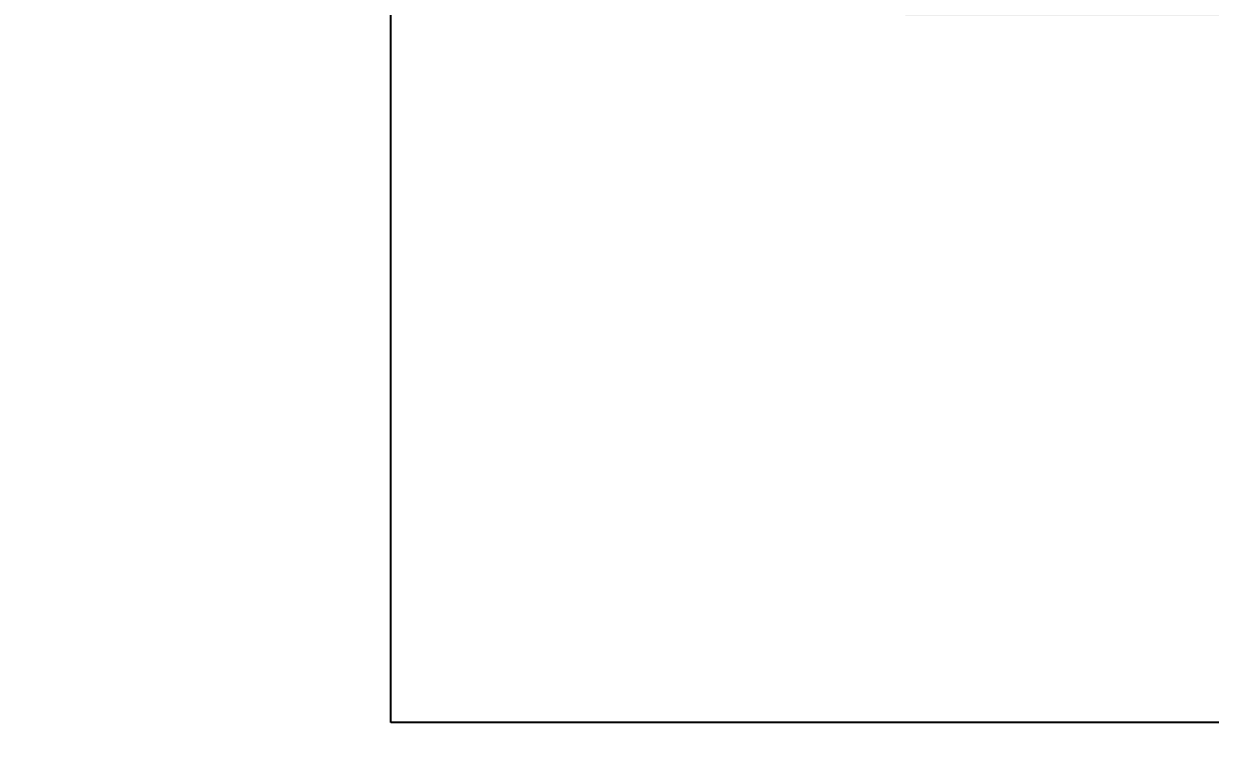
# Model space of a CAD drawing. Header units: millimetres. Extents: x -176651 to 424033, y -469666 to 486614.
# Drawn here: x 259892 to 261439, y 58918 to 59847 of the extents above; entities that cross this region are included whole.
import ezdxf
from ezdxf import colors
from ezdxf.entities.mleader import LeaderData, LeaderLine
from ezdxf.math import Vec2, Vec3

# ---------------------------------------------------------------- set-up
doc = ezdxf.new("R2010")
doc.units = ezdxf.units.MM
doc.linetypes.add('1625_East Villa$0$DASHED', pattern=[0.75, 0.5, -0.25])
for name, color, linetype in [('1625_East Villa$0$ad-Elevation 10', 8, 'Continuous'), ('1625_East Villa$0$ad-Furniture', 8, 'Continuous'), ('Site Levels$0$ad-Lvl-Entance road', 4, 'Continuous'), ('Site Levels$0$ad-Lvl-Plinth', 30, 'Continuous')]:
    doc.layers.add(name, color=color, linetype=linetype)
doc.layers.add('1625_East Villa$0$ad-Landscape', color=8, linetype='Continuous', lineweight=35)
doc.styles.add('Site Levels$0$Sections_The woods Site plan_Entrances$0$Standard', font='arial.ttf')
doc.styles.add('Site Levels$0$Standard', font='arial.ttf')

# ---------------------------------------------------------------- blocks, each defined once
blk = doc.blocks.new('1625_East Villa$0$bamboo')
at = {"layer": '1625_East Villa$0$ad-Landscape', "color": 76}
for p, q in [((-57.1, 6), (-247.1, -49.8)), ((-12.4, -16.3), (-113, -440.5)), ((77, -94.4), (121.7, -172.6)), ((-470.6, -139.1), (-761.2, -217.2))]:
    blk.add_line(p, q, dxfattribs=at)
at = {"layer": '1625_East Villa$0$ad-Landscape', "color": 62}
blk.add_line((-124.2, -652.6), (-157.7, -842.3), dxfattribs=at)
for points in [[(-1357.1, -48), (-1406.5, 99.6), (-1382.9, -69.3), (-1357.1, -48)], [(-1212, 35.1), (-1192.2, -6.5), (-1301.2, -67.4), (-1204.9, 26.4)], [(-979.9, 48.7), (-960.1, 7.1), (-1069.1, -53.8), (-972.8, 40.1)], [(-1341.4, -49.5), (-1199.5, 24), (-1312.9, -84), (-1334.3, -58.1)], [(-1166.4, 14.8), (-1176.9, -95.3), (-1136.4, -4), (-1159.3, 6.1)], [(-934.3, 28.4), (-944.8, -81.7), (-904.3, 9.6), (-927.2, 19.8)], [(-875.9, -24.9), (-881.9, -87.8), (-864.7, -73.6), (-868.8, -33.5)], [(-718.6, -144.5), (-752.5, -173.6), (-772, -13.7), (-725.8, -136)], [(-1381.4, -53.6), (-1353, -88.1), (-1513.2, -104.3), (-1390.1, -60.7)], [(-1108, -38.5), (-1114, -101.4), (-1096.8, -87.2), (-1100.9, -47.1)], [(-780.4, -124), (-821.5, -144.7), (-884.6, -37), (-788.8, -131.3)], [(-556.7, -87.7), (-536.9, -129.3), (-645.8, -190.1), (-549.6, -96.3)], [(-1403.2, -114.9), (-1383.3, -156.5), (-1492.3, -217.4), (-1396.1, -123.6)], [(-1293.1, -125.6), (-1214.5, -133.2), (-1303.2, -148.4), (-1301.7, -132.7)], [(-1143.7, -283.2), (-1143, -123.3), (-1099.9, -274), (-1132.7, -280.9)], [(-712.5, -168.7), (-565.9, -116.3), (-734.3, -143.3), (-712.5, -168.7)], [(-1357.5, -135.2), (-1368, -245.3), (-1327.6, -154), (-1350.4, -143.9)], [(-799.7, -170.1), (-910, -161.8), (-817.9, -200.4), (-808.2, -177.3)], [(-1299.1, -188.5), (-1305.1, -251.4), (-1287.9, -237.2), (-1292, -197.1)], [(-713.7, -184.4), (-637.3, -324.8), (-747.6, -213.6), (-722.2, -191.7)], [(-1053.9, -275.7), (-1010.7, -209.6), (-1038.4, -295.3), (-1051.6, -286.6)], [(-851.8, -229.5), (-914.8, -224.8), (-900.2, -241.7), (-860.3, -236.8)], [(-788.8, -234.2), (-794.8, -313), (-811.8, -224.6), (-796, -225.8)], [(-1152.3, -296.4), (-1306, -271.7), (-1145.4, -329.2), (-1152.3, -296.4)], [(-841.4, -403.5), (-875.3, -432.7), (-894.8, -272.8), (-848.7, -395.1)], [(-1158.7, -320.6), (-1114.9, -311.4), (-1174.8, -460.8), (-1156.4, -331.5)], [(-1075.2, -337.2), (-982.6, -397.6), (-1044.7, -319.4), (-1064.3, -334.9)], [(-903.2, -383.1), (-944.4, -403.7), (-1007.5, -296), (-911.7, -390.3)], [(-1000.9, -310.2), (-948, -344.7), (-952.6, -322.9), (-990, -307.9)], [(-1114.4, -368.3), (-1068.3, -370), (-1064.9, -494.8), (-1103.4, -366)], [(-835.4, -427.8), (-688.8, -375.4), (-857.2, -402.4), (-835.4, -427.8)], [(-922.6, -429.1), (-1032.9, -420.9), (-940.7, -459.5), (-931.1, -436.4)], [(-836.6, -443.5), (-760.1, -583.9), (-870.5, -472.6), (-845, -450.8)], [(-1179.6, -607.1), (-1229, -459.4), (-1205.5, -628.4), (-1179.6, -607.1)], [(-974.6, -488.6), (-1037.7, -483.9), (-1023.1, -500.8), (-983.1, -495.9)], [(-911.6, -493.3), (-917.6, -572.1), (-934.7, -483.7), (-918.9, -484.8)], [(-1163.9, -608.6), (-1022, -535), (-1135.5, -643.1), (-1156.8, -617.2)], [(-425.4, -669.4), (-466.6, -690.1), (-529.7, -582.4), (-433.9, -676.7)], [(-119.8, -578.6), (-100, -620.2), (-209, -681), (-112.7, -587.2)], [(-1204, -612.6), (-1175.5, -647.1), (-1335.8, -663.4), (-1212.6, -619.7)], [(-1084.1, -757), (-1133.4, -609.4), (-1109.9, -778.4), (-1084.1, -757)], [(-827.8, -744.4), (-861.7, -773.6), (-881.2, -613.7), (-835.1, -736)], [(-527.4, -744.4), (-561.3, -773.6), (-580.8, -613.7), (-534.7, -736)], [(-74.2, -598.9), (-84.7, -708.9), (-44.2, -617.6), (-67, -607.5)], [(8.2, -743.4), (-41.2, -595.8), (-17.7, -764.7), (8.2, -743.4)], [(-9.8, -589.2), (68.8, -596.8), (-19.9, -612), (-18.4, -596.3)], [(-889.6, -724), (-930.8, -744.6), (-993.8, -636.9), (-898.1, -731.2)], [(-589.2, -724), (-630.4, -744.6), (-693.5, -636.9), (-597.7, -731.2)], [(-15.8, -652.1), (-21.8, -715), (-4.6, -700.8), (-8.7, -660.7)], [(-1225.7, -674), (-1205.9, -715.6), (-1314.8, -776.5), (-1218.6, -682.6)], [(-1115.6, -684.7), (-1037, -692.3), (-1125.7, -707.5), (-1124.2, -691.8)], [(-1068.3, -758.6), (-926.4, -685), (-1039.9, -793.1), (-1061.2, -767.2)], [(-357.5, -714.1), (-210.9, -661.7), (-379.3, -688.7), (-357.5, -714.1)], [(23.9, -744.9), (165.8, -671.4), (52.3, -779.4), (31, -753.6)], [(-1180, -694.3), (-1190.5, -804.4), (-1150.1, -713.1), (-1172.9, -702.9)], [(-821.7, -768.6), (-675.1, -716.3), (-843.5, -743.3), (-821.7, -768.6)], [(-444.7, -715.5), (-555, -707.2), (-462.9, -745.8), (-453.2, -722.8)], [(-521.3, -768.6), (-374.8, -716.3), (-543.2, -743.3), (-521.3, -768.6)], [(284.5, -805.8), (243.4, -826.4), (180.3, -718.7), (276.1, -813.1)], [(333.5, -715.5), (223.2, -707.2), (315.3, -745.8), (325, -722.8)], [(-1121.6, -747.6), (-1127.7, -810.5), (-1110.4, -796.3), (-1114.5, -756.2)], [(-358.7, -729.9), (-282.3, -870.2), (-392.6, -759), (-367.2, -737.1)], [(-16.2, -749), (12.3, -783.5), (-148, -799.7), (-24.8, -756.1)], [(-1108.4, -762.6), (-1079.9, -797.1), (-1240.2, -813.4), (-1117, -769.7)], [(-908.9, -770), (-1019.2, -761.8), (-927.1, -800.3), (-917.4, -777.3)], [(-822.9, -784.4), (-746.5, -924.8), (-856.8, -813.5), (-831.4, -791.7)], [(-608.6, -770), (-718.8, -761.8), (-626.7, -800.3), (-617.1, -777.3)], [(-513.8, -908.1), (-547.7, -937.2), (-567.2, -777.3), (-521, -899.6)], [(-496.8, -774.9), (-559.8, -770.2), (-545.3, -787.1), (-505.3, -782.2)], [(-522.5, -784.4), (-446.1, -924.8), (-556.4, -813.5), (-531, -791.7)], [(-433.8, -779.7), (-439.8, -858.4), (-456.8, -770), (-441.1, -771.2)], [(281.4, -774.9), (218.4, -770.2), (232.9, -787.1), (272.9, -782.2)], [(-575.6, -887.6), (-616.8, -908.3), (-679.8, -800.6), (-584, -894.9)], [(-37.9, -810.4), (-18.1, -852), (-127, -912.8), (-30.8, -819)], [(-1130.1, -824), (-1110.3, -865.6), (-1219.3, -926.5), (-1123, -832.6)], [(-1084.5, -844.3), (-1095, -954.4), (-1054.5, -863.1), (-1077.3, -852.9)], [(-1020.1, -834.7), (-941.4, -842.3), (-1030.2, -857.5), (-1028.7, -841.8)], [(-961, -829.5), (-1024, -824.8), (-1009.5, -841.7), (-969.5, -836.8)], [(-898, -834.2), (-904, -913), (-921, -824.6), (-905.3, -825.7)], [(-865.6, -975.2), (-915, -827.6), (-891.5, -996.5), (-865.6, -975.2)], [(-660.6, -829.5), (-723.6, -824.8), (-709.1, -841.7), (-669.1, -836.8)], [(-597.6, -834.2), (-603.6, -913), (-620.7, -824.6), (-604.9, -825.7)], [(7.8, -830.7), (-2.8, -940.7), (37.7, -849.4), (14.9, -839.3)], [(72.2, -821), (150.8, -828.6), (62, -843.8), (63.5, -828.1)], [(265.2, -851.8), (154.9, -843.6), (247, -882.2), (256.7, -859.1)], [(-507.7, -932.3), (-361.1, -879.9), (-529.5, -906.9), (-507.7, -932.3)], [(-227.1, -1003.5), (-261, -1032.7), (-280.5, -872.8), (-234.3, -995)], [(209.8, -1003.5), (175.9, -1032.7), (156.4, -872.8), (202.6, -995)], [(-1026.1, -897.6), (-1032.1, -960.5), (-1014.9, -946.3), (-1019, -906.2)], [(-849.9, -976.7), (-708, -903.2), (-821.4, -1011.2), (-842.8, -985.4)], [(-554.7, -1044.4), (-588.6, -1073.6), (-608.1, -913.7), (-562, -1036)], [(-288.9, -983), (-330, -1003.7), (-393.1, -896), (-297.3, -990.3)], [(148, -983), (106.8, -1003.7), (43.8, -896), (139.5, -990.3)], [(66.1, -883.9), (60.1, -946.8), (77.4, -932.6), (73.3, -892.5)], [(213.1, -911.3), (150.1, -906.6), (164.7, -923.5), (204.7, -918.6)], [(-616.5, -1023.9), (-657.7, -1044.6), (-720.8, -936.9), (-625, -1031.2)], [(-594.9, -933.7), (-705.2, -925.4), (-613.1, -964), (-603.4, -940.9)], [(-508.9, -948), (-432.5, -1088.4), (-542.8, -977.2), (-517.4, -955.3)], [(-302.5, -1064.9), (-343.7, -1085.5), (-406.8, -977.8), (-311, -1072.1)], [(-240.7, -1085.3), (-274.6, -1114.5), (-294.1, -954.6), (-248, -1076.9)], [(-221, -1027.7), (-74.4, -975.4), (-242.8, -1002.3), (-221, -1027.7)], [(-60.1, -1097.9), (-109.5, -950.3), (-85.9, -1119.2), (-60.1, -1097.9)], [(215.9, -1027.7), (362.5, -975.4), (194.1, -1002.3), (215.9, -1027.7)], [(-889.9, -980.8), (-861.5, -1015.3), (-1021.7, -1031.5), (-898.6, -987.9)], [(-647, -993.1), (-710, -988.4), (-695.4, -1005.3), (-655.5, -1000.4)], [(-584, -997.8), (-590, -1076.6), (-607, -988.2), (-591.3, -989.4)], [(-911.7, -1042.2), (-891.9, -1083.8), (-1000.8, -1144.6), (-904.6, -1050.8)], [(-548.6, -1068.6), (-402.1, -1016.3), (-570.5, -1043.2), (-548.6, -1068.6)], [(-308.2, -1029.1), (-418.5, -1020.8), (-326.4, -1059.4), (-316.7, -1036.4)], [(-222.2, -1043.5), (-145.8, -1183.9), (-256.1, -1072.6), (-230.7, -1050.8)], [(-44.4, -1099.5), (97.5, -1025.9), (-15.9, -1134), (-37.3, -1108.1)], [(128.7, -1029.1), (18.4, -1020.8), (110.5, -1059.4), (120.2, -1036.4)], [(214.7, -1043.5), (291.1, -1183.9), (180.8, -1072.6), (206.2, -1050.8)], [(-866, -1062.5), (-876.5, -1172.5), (-836.1, -1081.2), (-858.9, -1071.1)], [(-801.6, -1052.8), (-723, -1060.4), (-811.7, -1075.7), (-810.2, -1059.9)], [(-635.9, -1070), (-746.1, -1061.7), (-654, -1100.3), (-644.4, -1077.3)], [(-234.6, -1109.5), (-88.1, -1057.2), (-256.5, -1084.1), (-234.6, -1109.5)], [(-549.8, -1084.4), (-473.4, -1224.8), (-583.8, -1113.5), (-558.3, -1091.7)], [(-321.9, -1110.9), (-432.1, -1102.7), (-340, -1141.2), (-330.3, -1118.2)], [(-360.3, -1088.6), (-423.3, -1083.8), (-408.7, -1100.8), (-368.8, -1095.8)], [(-297.3, -1093.3), (-303.3, -1172), (-320.3, -1083.6), (-304.5, -1084.8)], [(-84.4, -1103.5), (-56, -1138), (-216.2, -1154.2), (-93.1, -1110.6)], [(76.6, -1088.6), (13.6, -1083.8), (28.1, -1100.8), (68.1, -1095.8)], [(144.7, -1234.3), (95.3, -1086.7), (118.8, -1255.6), (144.7, -1234.3)], [(139.6, -1093.3), (133.6, -1172), (116.6, -1083.6), (132.3, -1084.8)], [(-807.6, -1115.7), (-813.6, -1178.6), (-796.4, -1164.4), (-800.5, -1124.4)], [(-687.9, -1129.5), (-751, -1124.7), (-736.4, -1141.7), (-696.4, -1136.8)], [(-624.9, -1134.2), (-630.9, -1213), (-648, -1124.6), (-632.2, -1125.7)], [(-235.8, -1125.3), (-159.4, -1265.7), (-269.7, -1154.4), (-244.3, -1132.6)], [(-373.9, -1170.4), (-436.9, -1165.7), (-422.4, -1182.6), (-382.4, -1177.7)], [(-310.9, -1175.1), (-316.9, -1253.9), (-334, -1165.5), (-318.2, -1166.6)], [(-106.2, -1164.9), (-86.3, -1206.5), (-195.3, -1267.4), (-99.1, -1173.5)], [(3.9, -1175.6), (82.5, -1183.2), (-6.2, -1198.4), (-4.7, -1182.7)], [(160.4, -1235.8), (302.3, -1162.3), (188.8, -1270.3), (167.5, -1244.4)], [(-60.5, -1185.2), (-71, -1295.3), (-30.6, -1204), (-53.4, -1193.8)], [(352.4, -1199), (380.9, -1233.5), (220.7, -1249.7), (343.8, -1206.1)], [(120.3, -1239.9), (148.8, -1274.4), (-11.4, -1290.6), (111.7, -1247)], [(-2.1, -1238.5), (-8.1, -1301.4), (9.1, -1287.1), (5, -1247.1)], [(330.7, -1260.4), (350.5, -1301.9), (241.6, -1362.8), (337.8, -1269)], [(98.6, -1301.3), (118.4, -1342.9), (9.5, -1403.7), (105.7, -1309.9)], [(144.3, -1321.5), (133.8, -1431.6), (174.2, -1340.3), (151.4, -1330.2)], [(208.7, -1311.9), (287.3, -1319.5), (198.6, -1334.7), (200.1, -1319)], [(202.7, -1374.8), (196.7, -1437.7), (213.9, -1423.5), (209.8, -1383.4)]]:
    blk.add_lwpolyline(points, dxfattribs=at)
at = {"layer": '1625_East Villa$0$ad-Landscape', "color": 76}
for points in [[(-510.6, -20.7), (-560, 126.9), (-536.5, -42), (-510.6, -20.7)], [(-494.9, -22.2), (-353, 51.3), (-466.5, -56.7), (-487.8, -30.9)], [(257.2, -69.4), (216.1, -90.1), (153, 17.6), (248.8, -76.7)], [(-535, -26.3), (-506.5, -60.8), (-666.8, -77), (-543.6, -33.4)], [(-174.3, -160.5), (-173.7, -0.6), (-130.6, -151.3), (-163.4, -158.2)], [(-84.5, -153), (-41.3, -86.9), (-69, -172.5), (-82.2, -163.9)], [(-511, -108), (-521.6, -218), (-481.1, -126.7), (-503.9, -116.6)], [(-446.7, -98.3), (-368, -105.9), (-456.8, -121.2), (-455.3, -105.4)], [(237.9, -115.5), (127.6, -107.2), (219.7, -145.8), (229.4, -122.8)], [(-452.7, -161.2), (-458.7, -224.1), (-441.4, -209.9), (-445.5, -169.8)], [(-183, -173.7), (-336.7, -149), (-176.1, -206.5), (-183, -173.7)], [(-189.3, -197.8), (-145.6, -188.6), (-205.5, -338.1), (-187, -208.8)], [(-31.6, -187.5), (21.3, -222), (16.7, -200.1), (-20.7, -185.2)], [(185.8, -175), (122.8, -170.2), (137.4, -187.2), (177.4, -182.3)], [(298.2, -260.3), (257, -281), (193.9, -173.3), (289.7, -267.6)], [(248.8, -179.7), (242.8, -258.4), (225.8, -170), (241.6, -171.2)], [(-105.9, -214.5), (-13.2, -274.9), (-75.4, -196.7), (-94.9, -212.2)], [(52.5, -314.9), (11.3, -335.6), (-51.8, -227.9), (44, -322.2)], [(114.3, -335.4), (80.4, -364.5), (60.9, -204.6), (107, -326.9)], [(-363.6, -376.3), (-397.5, -405.4), (-417, -245.5), (-370.9, -367.8)], [(-196.6, -388.9), (-246, -241.3), (-222.5, -410.2), (-196.6, -388.9)], [(-145, -245.6), (-99, -247.3), (-95.6, -372), (-134.1, -243.3)], [(-425.4, -355.8), (-466.6, -376.5), (-529.7, -268.8), (-433.9, -363.1)], [(-180.9, -390.4), (-39, -316.9), (-152.5, -424.9), (-173.8, -399)], [(120.3, -359.6), (266.9, -307.2), (98.5, -334.2), (120.3, -359.6)], [(278.8, -306.4), (168.6, -298.1), (260.7, -336.7), (270.4, -313.7)], [(-357.5, -400.5), (-210.9, -348.1), (-379.3, -375.1), (-357.5, -400.5)], [(33.1, -361), (-77.2, -352.7), (14.9, -391.3), (24.6, -368.2)], [(-73.8, -511.6), (-123.1, -364), (-99.6, -532.9), (-73.8, -511.6)], [(119.1, -375.3), (195.6, -515.7), (85.2, -404.5), (110.7, -382.6)], [(226.8, -365.9), (163.8, -361.1), (178.3, -378.1), (218.3, -373.2)], [(-444.7, -401.9), (-555, -393.6), (-462.9, -432.2), (-453.2, -409.1)], [(-358.7, -416.2), (-282.3, -556.6), (-392.6, -445.4), (-367.2, -423.5)], [(-221, -394.5), (-192.5, -429), (-352.8, -445.2), (-229.6, -401.6)], [(-19, -420.4), (-82, -415.7), (-67.4, -432.6), (-27.4, -427.7)], [(44, -425.1), (38, -503.9), (21, -415.5), (36.8, -416.7)], [(-496.8, -461.3), (-559.8, -456.6), (-545.3, -473.5), (-505.3, -468.6)], [(-433.8, -466), (-439.8, -544.8), (-456.8, -456.4), (-441.1, -457.6)], [(-242.7, -455.8), (-222.9, -497.4), (-331.8, -558.3), (-235.6, -464.5)], [(-58, -513.1), (83.9, -439.6), (-29.6, -547.6), (-50.9, -521.7)], [(-197, -476.1), (-207.5, -586.2), (-167.1, -494.9), (-189.9, -484.8)], [(-132.6, -466.5), (-54, -474.1), (-142.8, -489.3), (-141.3, -473.6)], [(-98.1, -517.2), (-69.7, -551.7), (-229.9, -567.9), (-106.7, -524.3)], [(-138.6, -529.4), (-144.7, -592.3), (-127.4, -578.1), (-131.5, -538)], [(-363.6, -689.9), (-397.5, -719), (-417, -559.2), (-370.9, -681.4)]]:
    blk.add_lwpolyline(points, dxfattribs=at)
blk = doc.blocks.new('1625_East Villa$0$zw$DAD3')
at = {"transparency": 33554610}
h = blk.add_hatch(dxfattribs=at)
h.set_pattern_fill('DOTS', color=35, scale=20, angle=360)
h.set_pattern_definition([(360, (-800139.518, 271344.397), (15.875, 31.75), [0, -31.75])])
h.paths.add_polyline_path([(450, -2530), (2915, -2530), (2915, -450), (450, -450)])
at = {"layer": '1625_East Villa$0$ad-Elevation 10', "linetype": '1625_East Villa$0$DASHED'}
blk.add_lwpolyline([(0, -2980), (3365, -2980), (3365, 0), (0, 0)], close=True, dxfattribs=at)
for points in [[(1071.7, 0), (1071.7, -2980)], [(1171.7, 0), (1171.7, -2980)], [(0, -1936.7), (3365, -1936.7)], [(0, -2036.7), (3365, -2036.7)]]:
    blk.add_lwpolyline(points, dxfattribs=at)
at = {"layer": '1625_East Villa$0$ad-Elevation 10'}
blk.add_lwpolyline([(450, -2530), (2915, -2530), (2915, -450), (450, -450)], close=True, dxfattribs=at)
at = {"layer": '1625_East Villa$0$ad-Landscape', "linetype": 'Continuous', "xscale": 0.473259546584505, "yscale": 0.473259546584505, "zscale": 0.473259546584505, "rotation": 359.9999999999999}
blk.add_blockref('1625_East Villa$0$bamboo', (1292.6, -1624.9), dxfattribs=at)
blk = doc.blocks.new('1625_East Villa$0$zw$D46D')
at = {"layer": '1625_East Villa$0$ad-Furniture'}
blk.add_blockref('1625_East Villa$0$zw$DAD3', (3610, 8185), dxfattribs=at)
blk = doc.blocks.new('1625_East Villa')
at = {"layer": '1625_East Villa$0$ad-Furniture'}
blk.add_blockref('1625_East Villa$0$zw$D46D', (0, 0), dxfattribs=at)
blk = doc.blocks.new("All Plot's Villa Plans")
at = {"ltscale": 5}
blk.add_blockref('1625_East Villa', (256422.3, 53304.9), dxfattribs=at)
blk = doc.blocks.new('Site Levels$0$zw$63CD')
at = {"layer": 'Site Levels$0$ad-Lvl-Plinth', "insert": (269697, -39222), "char_height": 1269.985, "width": 5416.267, "attachment_point": 5, "style": 'Site Levels$0$Sections_The woods Site plan_Entrances$0$Standard', "bg_fill": 19, "box_fill_scale": 1.5, "bg_fill_color": 257, "bg_fill_transparency": 0}
blk.add_mtext('\\pxt4;498.04', dxfattribs=at)
blk = doc.blocks.new('Site Levels$0$zw$1B0B')
at = {"layer": 'Site Levels$0$ad-Lvl-Entance road'}
ml = blk.add_multileader_mtext('Standard', dxfattribs=at)
ml.set_content('{\\fArial|b1|i0|c0|p34;496.79}', color=256, style='Site Levels$0$Standard')
ml.set_leader_properties()
ml.build(insert=Vec2(0, 0))
ml.multileader.update_dxf_attribs({"has_text_frame": 1, "arrow_head_size": 1219.2, "scale": 12})
ctx = ml.context
ctx.base_point, ctx.scale, ctx.char_height, ctx.arrow_head_size, ctx.landing_gap_size, ctx.plane_origin = Vec3(215314.5, -39776.4), 12, 1219.186, 1219.2, 609.6, Vec3(213475.2, -35056.2)
notes = []
notes.append((ctx, [(0, (1, 1, 0), (214469.5, -39776.4), (1, 0), 845, [(0, [(213475.2, -35056.2)], 0, [])])]))
ctx.mtext.insert, ctx.mtext.width, ctx.mtext.defined_height, ctx.mtext.flow_direction = Vec3(215924.1, -39156), 5138.489, 1392.4, 5
ctx.mtext.has_bg_fill, ctx.mtext.bg_color, ctx.mtext.bg_scale_factor, ctx.mtext.bg_transparency, ctx.mtext.use_window_bg_color = 1, -1027028792, 1.5, 0, 1
for ctx, leaders in notes:
    for number, flags, end, landing, length, lines in leaders:
        leader = LeaderData()
        leader.index, (leader.has_last_leader_line, leader.has_dogleg_vector, leader.attachment_direction) = number, flags
        leader.last_leader_point, leader.dogleg_vector, leader.dogleg_length = Vec3(end), Vec3(landing), length
        for number, points, colour, breaks in lines:
            line = LeaderLine()
            line.index, line.vertices, line.color, line.breaks = number, Vec3.list(points), colors.encode_raw_color(colour), breaks
            leader.lines.append(line)
        ctx.leaders.append(leader)
blk = doc.blocks.new('Site Levels')
at = {"layer": 'Site Levels$0$ad-Lvl-Entance road', "ltscale": 5}
blk.add_blockref('Site Levels$0$zw$1B0B', (-5982.9, 99418.6), dxfattribs=at)
at = {"layer": 'Site Levels$0$ad-Lvl-Plinth', "ltscale": 5}
blk.add_blockref('Site Levels$0$zw$63CD', (-5982.9, 99418.6), dxfattribs=at)

msp = doc.modelspace()

# ---------------------------------------------------------------- block references
at = {"ltscale": 5}
msp.add_blockref("All Plot's Villa Plans", (0, 0), dxfattribs=at)

# ---------------------------------------------------------------- next in the draw order: block references
msp.add_blockref('Site Levels', (0, 0), dxfattribs=at)

doc.saveas('drawing.dxf')
